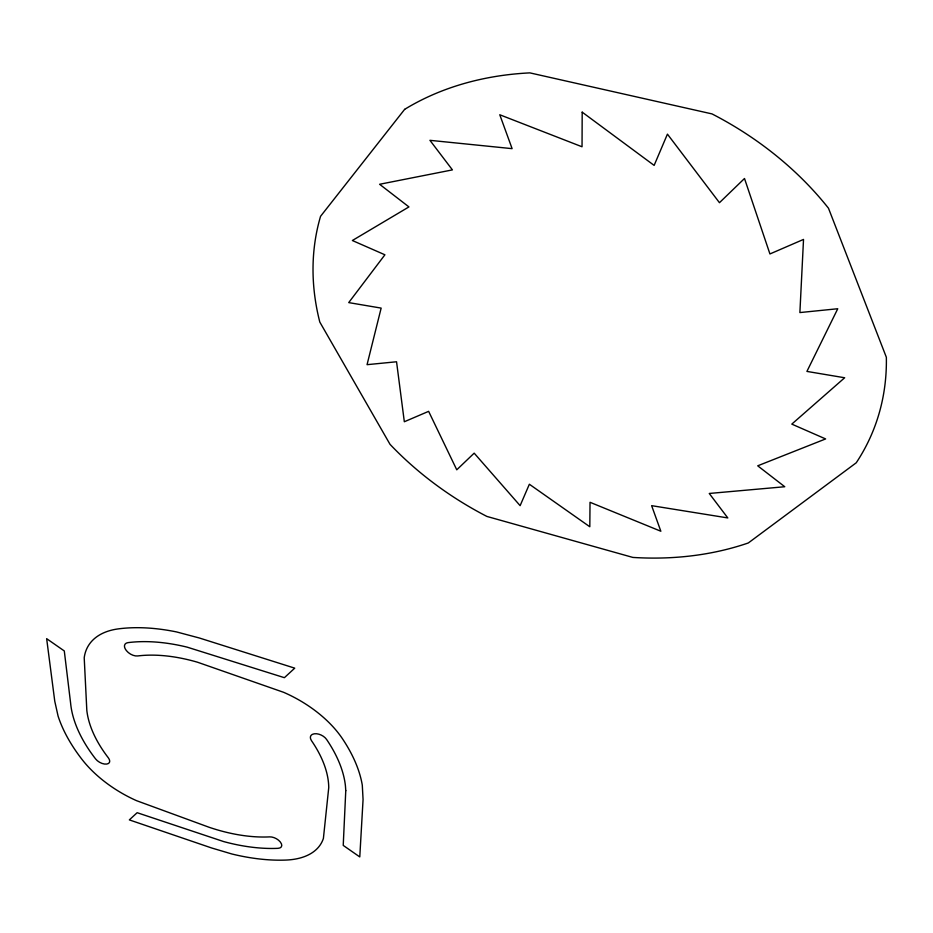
<?xml version="1.0" encoding="UTF-8"?>
<svg xmlns="http://www.w3.org/2000/svg" width="933" height="933" viewBox="0 0 933 933"><rect width="100%" height="100%" fill="white"/><g stroke="black" fill="none" stroke-linecap="round" stroke-linejoin="round"><path stroke-width="1.4" d="M582.192 112.158L582.04 146.773L499.773 114.759L512.112 148.65L429.938 140.323L452.423 169.888L379.614 184.279L408.934 206.916L352.359 240.516L384.909 254.791L348.72 302.607L381.154 308.1L367.054 364.675L396.548 361.771L404.327 421.751L428.632 411.348L456.762 469.812L474.174 453.158L520.124 505.663L529.361 484.239L589.808 526.76L590.029 502.292L660.844 531.239L651.631 505.663L727.798 517.932L709.255 493.464L784.758 486.734L757.713 465.812L825.612 438.93L791.802 424.118L844.668 377.76L806.917 371.416L837.764 308.741L799.884 312.567L803.523 239.419L769.935 253.951L744.499 178.495L719.46 202.694L667.433 134.13L654.138 165.398L582.192 112.158M345.77 790.648L343.227 845.403L359.776 856.926L363.065 799.534L362.296 785.189A168.85 94.373 28.9 0 0 342.516 738.831A89.871 51.408 27.9 0 0 283.679 692.333L197.551 662.232A132.253 73.859 28.9 0 0 137.711 655.946A9.143 5.26 31.2 0 1 126.515 650.733L126.235 650.394A9.143 5.271 31.2 0 1 127.973 642.639A150.365 84.005 28.9 0 1 187.136 647.14L284.39 677.685L294.746 668.156L199.347 637.997L176.57 631.933A168.873 94.385 28.9 0 0 118.514 628.854A89.883 51.105 30.2 0 0 84.215 657.788L86.816 710.328A132.253 73.859 28.9 0 0 108.31 757.794A8.444 4.502 30.3 0 1 106.887 764.01L106.56 764.057A8.444 4.502 30.3 0 1 95.563 758.891A150.365 84.005 28.9 0 1 70.616 703.225L64.295 650.954L46.65 638.673L54.767 701.243L58.079 716.089A168.861 94.373 28.9 0 0 82.069 759.497A85.883 46.708 29.8 0 0 136.638 800.712L209.155 827.291A132.253 73.859 28.9 0 0 269.637 836.878A8.455 4.548 27.1 0 1 280.133 841.799L280.378 842.102A8.455 4.548 27.1 0 1 278.011 848.33A150.365 84.005 28.9 0 1 223.628 841.566L137.151 812.701L129.337 819.897L211.651 847.98L231.885 853.987A168.838 94.361 28.9 0 0 285.743 860.074A85.894 46.965 27.8 0 0 323.401 838.394L328.743 787.615A132.253 73.859 28.9 0 0 311.517 740.709A9.143 5.33 27.1 0 1 314.083 733.839L314.468 733.793A9.155 5.33 27.1 0 1 326.562 739.414A150.365 84.005 28.9 0 1 345.443 786.018L345.77 790.648M404.642 109.359L320.555 216.316A296.846 230.253 24.3 0 0 319.797 322.048L390.029 444.341A296.846 230.253 24.3 0 0 486.909 516.439L632.842 557.421A296.846 230.253 24.3 0 0 748.313 542.959L856.237 462.791A296.846 230.253 24.3 0 0 886.35 357.269L828.481 208.222A296.846 230.253 24.3 0 0 712.007 113.908L529.886 72.879A296.846 230.253 24.3 0 0 404.642 109.359"/></g></svg>
